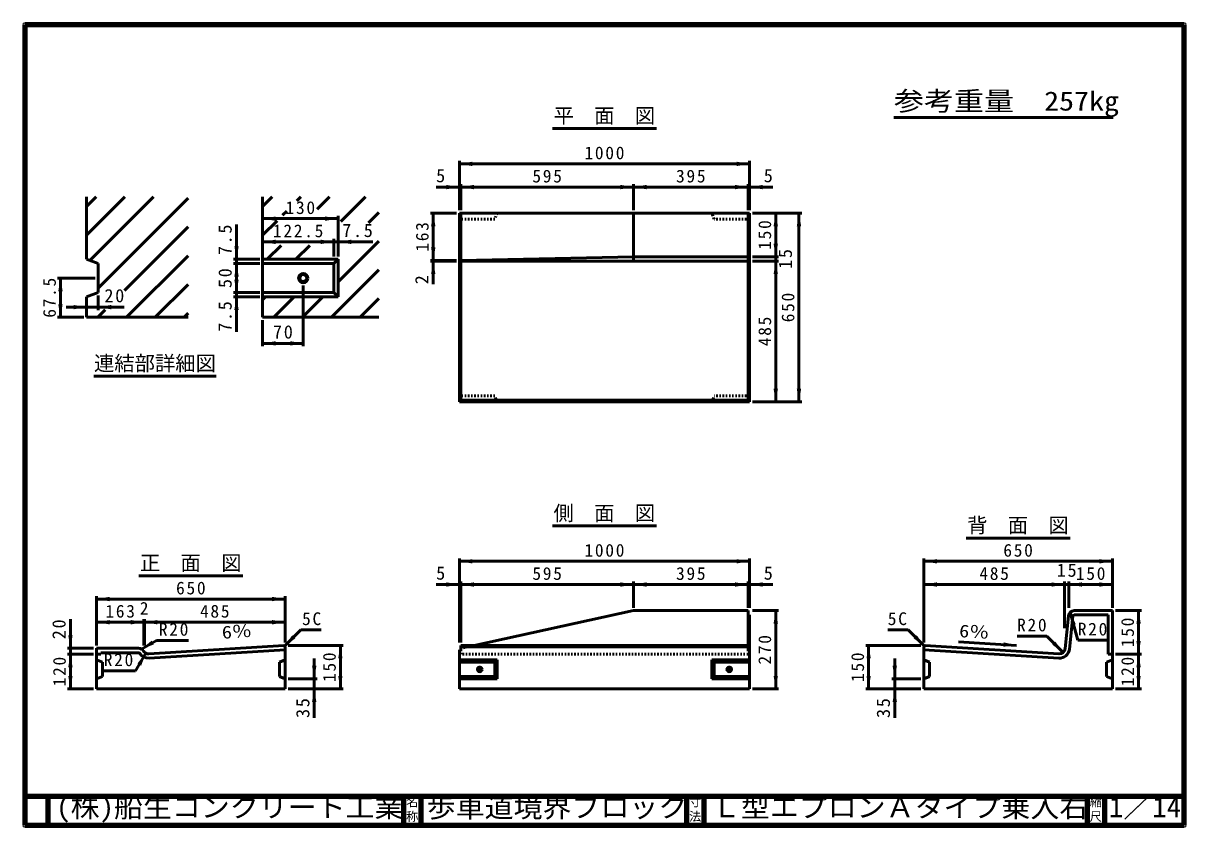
# Model space of a CAD drawing. Units: millimetres, scale not verified. Extents: x 100 to 4105, y 100 to 2870.
import ezdxf
from ezdxf.enums import TextEntityAlignment as Align

# ---------------------------------------------------------------- set-up
doc = ezdxf.new("R2010")
doc.units = ezdxf.units.MM
doc.header["$LTSCALE"] = 5
doc.linetypes.add('USER1', pattern=[2.2, 1, -1.2])
doc.layers.add('V-nasSTD', color=7, linetype='Continuous', lineweight=50)
doc.styles.add('ＭＳ ゴシック', font='')
doc.styles.get('ＭＳ ゴシック').set_extended_font_data('MS Gothic')

msp = doc.modelspace()

# ---------------------------------------------------------------- hatches: boundary and pattern name
at = {"layer": 'V-nasSTD'}
for points in [[(1647.5, 2392.621), (1602.5, 2385.121), (1647.5, 2377.621)], [(2557.5, 2377.621), (2602.5, 2385.121), (2557.5, 2392.621)], [(1557.5, 2297.621), (1602.5, 2305.121), (1557.5, 2312.621)], [(1652.5, 2312.621), (1607.5, 2305.121), (1652.5, 2297.621)], [(1652.5, 2312.621), (1607.5, 2305.121), (1652.5, 2297.621)], [(2157.5, 2297.621), (2202.5, 2305.121), (2157.5, 2312.621)], [(2247.5, 2312.621), (2202.5, 2305.121), (2247.5, 2297.621)], [(2552.5, 2297.621), (2597.5, 2305.121), (2552.5, 2312.621)], [(2647.5, 2297.621), (2602.5, 2305.121), (2647.5, 2312.621)], [(969.756, 2203.828), (924.756, 2196.328), (969.756, 2188.828)], [(1139.756, 2188.828), (1184.756, 2196.328), (1139.756, 2203.828)], [(1520, 2170.121), (1512.5, 2215.121), (1505, 2170.121)], [(2685, 2170.121), (2692.5, 2215.121), (2700, 2170.121)], [(2765, 2170.121), (2772.5, 2215.121), (2780, 2170.121)], [(969.756, 2123.828), (924.756, 2116.328), (969.756, 2108.828)], [(1124.756, 2108.828), (1169.756, 2116.328), (1124.756, 2123.828)], [(1229.756, 2123.828), (1184.756, 2116.328), (1229.756, 2108.828)], [(827.256, 2101.328), (834.756, 2056.328), (842.256, 2101.328)], [(1505, 2097.121), (1512.5, 2052.121), (1520, 2097.121)], [(2700, 2110.121), (2692.5, 2065.121), (2685, 2110.121)], [(1520, 2005.121), (1512.5, 2050.121), (1505, 2005.121)], [(2685, 2005.121), (2692.5, 2050.121), (2700, 2005.121)], [(842.256, 1996.328), (834.756, 2041.328), (827.256, 1996.328)], [(235.706, 1946.328), (228.206, 1991.328), (220.706, 1946.328)], [(827.256, 1986.328), (834.756, 1941.328), (842.256, 1986.328)], [(842.256, 1881.328), (834.756, 1926.328), (827.256, 1881.328)], [(220.706, 1901.328), (228.206, 1856.328), (235.706, 1901.328)], [(273.206, 1883.828), (318.206, 1891.328), (273.206, 1898.828)], [(403.206, 1898.828), (358.206, 1891.328), (403.206, 1883.828)], [(969.756, 1773.828), (924.756, 1766.328), (969.756, 1758.828)], [(1019.756, 1758.828), (1064.756, 1766.328), (1019.756, 1773.828)], [(2700, 1610.121), (2692.5, 1565.121), (2685, 1610.121)], [(2780, 1610.121), (2772.5, 1565.121), (2765, 1610.121)], [(1647.5, 1022.621), (1602.5, 1015.121), (1647.5, 1007.621)], [(2557.5, 1007.621), (2602.5, 1015.121), (2557.5, 1022.621)], [(3247.5, 1007.621), (3202.5, 1015.121), (3247.5, 1022.621)], [(3807.5, 1022.621), (3852.5, 1015.121), (3807.5, 1007.621)], [(1557.5, 927.621), (1602.5, 935.121), (1557.5, 942.621)], [(1652.5, 942.621), (1607.5, 935.121), (1652.5, 927.621)], [(1652.5, 942.621), (1607.5, 935.121), (1652.5, 927.621)], [(2157.5, 927.621), (2202.5, 935.121), (2157.5, 942.621)], [(2247.5, 942.621), (2202.5, 935.121), (2247.5, 927.621)], [(2552.5, 927.621), (2597.5, 935.121), (2552.5, 942.621)], [(2647.5, 927.621), (2602.5, 935.121), (2647.5, 942.621)], [(3247.5, 927.621), (3202.5, 935.121), (3247.5, 942.621)], [(3642.5, 942.621), (3687.5, 935.121), (3642.5, 927.621)], [(3747.5, 927.621), (3702.5, 935.121), (3747.5, 942.621)], [(3807.5, 942.621), (3852.5, 935.121), (3807.5, 927.621)], [(397.5, 892.621), (352.5, 885.121), (397.5, 877.621)], [(957.5, 877.621), (1002.5, 885.121), (957.5, 892.621)], [(2685, 800.121), (2692.5, 845.121), (2700, 800.121)], [(3935, 800.121), (3942.5, 845.121), (3950, 800.121)], [(397.5, 812.621), (352.5, 805.121), (397.5, 797.621)], [(470.5, 797.621), (515.5, 805.121), (470.5, 812.621)], [(562.5, 812.621), (517.5, 805.121), (562.5, 797.621)], [(957.5, 797.621), (1002.5, 805.121), (957.5, 812.621)], [(3726.071, 798.424), (3707.18, 839.95), (3711.582, 794.542)], [(270, 760.121), (262.5, 715.121), (255, 760.121)], [(542.39, 741.568), (507.169, 712.573), (549.89, 728.577)], [(1026.517, 759.744), (1000, 722.621), (1037.123, 749.137)], [(1200, 680.121), (1192.5, 725.121), (1185, 680.121)], [(3005, 680.121), (3012.5, 725.121), (3020, 680.121)], [(3178.483, 759.744), (3205, 722.621), (3167.877, 749.137)], [(3477.666, 735.736), (3522.111, 725.444), (3476.73, 720.765)], [(3655.951, 738.166), (3682.467, 701.043), (3645.344, 727.56)], [(3950, 740.121), (3942.5, 695.121), (3935, 740.121)], [(270, 650.121), (262.5, 695.121), (255, 650.121)], [(506.273, 655.565), (522.278, 698.286), (493.283, 663.065)], [(3935, 650.121), (3942.5, 695.121), (3950, 650.121)], [(1095, 655.121), (1102.5, 610.121), (1110, 655.121)], [(3110, 655.121), (3102.5, 610.121), (3095, 655.121)], [(255, 620.121), (262.5, 575.121), (270, 620.121)], [(1185, 620.121), (1192.5, 575.121), (1200, 620.121)], [(2700, 620.121), (2692.5, 575.121), (2685, 620.121)], [(3020, 620.121), (3012.5, 575.121), (3005, 620.121)], [(3950, 620.121), (3942.5, 575.121), (3935, 620.121)], [(1110, 530.121), (1102.5, 575.121), (1095, 530.121)], [(3095, 530.121), (3102.5, 575.121), (3110, 530.121)]]:
    msp.add_hatch(color=256, dxfattribs=at).paths.add_polyline_path(points)

# ---------------------------------------------------------------- linework, layer by layer
at = {"layer": 'V-nasSTD', "lineweight": 100}
for p, q in [((105, 2865), (105, 105)), ((4100, 2865), (105, 2865)), ((4100, 105), (4100, 2865)), ((105, 205), (4100, 205)), ((185, 205), (185, 105)), ((1410, 205), (1410, 105)), ((1470, 205), (1470, 105)), ((2385, 205), (2385, 105)), ((2445, 205), (2445, 105)), ((3765, 205), (3765, 105)), ((3825, 205), (3825, 105)), ((105, 105), (4100, 105))]:
    msp.add_line(p, q, dxfattribs=at)
at = {"layer": 'V-nasSTD'}
for p, q in [((3855, 2544.806), (3099.5, 2544.806)), ((1923, 2506.887), (2282, 2506.887)), ((1602.5, 2395.121), (1602.5, 2225.121)), ((1602.5, 2385.121), (2602.5, 2385.121)), ((2602.5, 2395.121), (2602.5, 2225.121)), ((1602.5, 2305.121), (1522.5, 2305.121)), ((1602.5, 2305.121), (1607.5, 2305.121)), ((1607.5, 2315.121), (1607.5, 2225.121)), ((1607.5, 2305.121), (2202.5, 2305.121)), ((2202.5, 2315.121), (2202.5, 2225.121)), ((2202.5, 2305.121), (2597.5, 2305.121)), ((2597.5, 2315.121), (2597.5, 2225.121)), ((2602.5, 2305.121), (2597.5, 2305.121)), ((2602.5, 2305.121), (2682.5, 2305.121)), ((318.206, 2271.328), (318.206, 2056.328)), ((318.206, 2238.604), (350.929, 2271.328)), ((318.206, 2139.609), (449.924, 2271.328)), ((329.634, 2052.042), (548.919, 2271.328)), ((358.206, 1956.619), (668.206, 2266.619)), ((924.756, 2271.328), (924.756, 1856.328)), ((924.756, 2238.604), (957.48, 2271.328)), ((1056.475, 2271.328), (1042.727, 2257.58)), ((1155.469, 2271.328), (1113.043, 2228.901)), ((1194.612, 2186.475), (1279.464, 2271.328)), ((993.546, 2208.399), (1007.688, 2222.541)), ((1184.756, 2206.328), (1184.756, 2066.328)), ((1289.296, 2182.373), (1324.756, 2217.624)), ((1502.5, 2215.121), (1592.5, 2215.121)), ((1512.5, 2215.121), (1512.5, 2052.121)), ((1602.5, 1565.121), (1602.5, 2215.121)), ((1602.5, 2215.121), (2602.5, 2215.121)), ((1607.5, 2215.121), (1607.5, 1565.121)), ((2202.5, 2215.121), (2202.5, 2050.121)), ((2597.5, 2215.121), (2597.5, 1565.121)), ((2602.5, 2215.121), (2602.5, 1565.121)), ((2782.5, 2215.121), (2612.5, 2215.121)), ((2692.5, 2215.121), (2692.5, 2065.121)), ((2772.5, 2215.121), (2772.5, 1565.121)), ((449.102, 1948.521), (668.206, 2167.624)), ((834.756, 2176.328), (834.756, 2056.328)), ((924.756, 2196.328), (1184.756, 2196.328)), ((924.756, 2139.609), (974.403, 2189.257)), ((1169.756, 2126.328), (1169.756, 2066.328)), ((924.756, 2116.328), (1169.756, 2116.328)), ((940.469, 2056.328), (988.398, 2104.257)), ((1039.464, 2056.328), (1087.393, 2104.257)), ((1169.756, 2116.328), (1184.756, 2116.328)), ((1184.756, 1978.629), (1324.756, 2118.629)), ((1184.756, 2116.328), (1304.756, 2116.328)), ((318.206, 2056.328), (358.206, 2041.328)), ((455.904, 1856.328), (668.206, 2068.629)), ((824.756, 2056.328), (914.756, 2056.328)), ((834.756, 2056.328), (834.756, 2041.328)), ((924.756, 2056.328), (1184.756, 2056.328)), ((924.756, 1926.328), (924.756, 2056.328)), ((1184.756, 2056.328), (1169.756, 2041.328)), ((1184.756, 2056.328), (1184.756, 1926.328)), ((1502.5, 2052.121), (1592.5, 2052.121)), ((1502.5, 2050.121), (1592.5, 2050.121)), ((1512.5, 2050.121), (1512.5, 2052.121)), ((1512.5, 2050.121), (1512.5, 1970.121)), ((1602.5, 2050.121), (2602.5, 2050.121)), ((2202.5, 2065.121), (1607.5, 2052.121)), ((2602.5, 2065.121), (2202.5, 2065.121)), ((2702.5, 2065.121), (2612.5, 2065.121)), ((2702.5, 2050.121), (2612.5, 2050.121)), ((2692.5, 2050.121), (2692.5, 2065.121)), ((2692.5, 1565.121), (2692.5, 2050.121)), ((358.206, 2041.328), (358.206, 1941.328)), ((824.756, 2041.328), (914.756, 2041.328)), ((834.756, 1941.328), (834.756, 2041.328)), ((924.756, 2041.328), (1169.756, 2041.328)), ((1161.449, 1856.328), (1324.756, 2019.634)), ((1169.756, 2041.328), (1169.756, 1941.328)), ((348.206, 1991.328), (218.206, 1991.328)), ((228.206, 1991.328), (228.206, 1856.328)), ((554.899, 1856.328), (668.206, 1969.634)), ((1064.756, 1965.328), (1064.756, 1756.328)), ((358.206, 1941.328), (318.206, 1926.328)), ((318.206, 1926.328), (318.206, 1856.328)), ((358.206, 1931.328), (358.206, 1881.328)), ((824.756, 1941.328), (914.756, 1941.328)), ((824.756, 1926.328), (914.756, 1926.328)), ((834.756, 1941.328), (834.756, 1926.328)), ((834.756, 1926.328), (834.756, 1806.328)), ((924.756, 1941.328), (1169.756, 1941.328)), ((1184.756, 1926.328), (924.756, 1926.328)), ((924.756, 1916.619), (934.464, 1926.328)), ((963.459, 1856.328), (1033.459, 1926.328)), ((1062.454, 1856.328), (1132.454, 1926.328)), ((1169.756, 1941.328), (1184.756, 1926.328)), ((248.206, 1891.328), (318.206, 1891.328)), ((318.206, 1891.328), (358.206, 1891.328)), ((358.206, 1891.328), (448.206, 1891.328)), ((1260.444, 1856.328), (1324.756, 1920.639)), ((308.206, 1856.328), (218.206, 1856.328)), ((668.206, 1856.328), (318.206, 1856.328)), ((356.909, 1856.328), (382.098, 1881.516)), ((653.894, 1856.328), (668.206, 1870.639)), ((924.756, 1856.328), (1324.756, 1856.328)), ((924.756, 1756.328), (924.756, 1846.328)), ((924.756, 1766.328), (1064.756, 1766.328)), ((343.733, 1653.426), (764.993, 1653.426)), ((2602.5, 1565.121), (1602.5, 1565.121)), ((1607.5, 1570.121), (2597.5, 1570.121)), ((2782.5, 1565.121), (2612.5, 1565.121)), ((1923, 1136.887), (2282, 1136.887)), ((3707, 1095.121), (3348, 1095.121)), ((1602.5, 1025.121), (1602.5, 735.121)), ((1602.5, 1015.121), (2602.5, 1015.121)), ((2602.5, 1025.121), (2602.5, 855.121)), ((3202.5, 1025.121), (3202.5, 735.121)), ((3852.5, 1015.121), (3202.5, 1015.121)), ((3852.5, 1025.121), (3852.5, 855.121)), ((498, 965.121), (857, 965.121)), ((1602.5, 935.121), (1522.5, 935.121)), ((1602.5, 935.121), (1607.5, 935.121)), ((1607.5, 945.121), (1607.5, 735.121)), ((1607.5, 935.121), (2202.5, 935.121)), ((2202.5, 945.121), (2202.5, 855.121)), ((2202.5, 935.121), (2597.5, 935.121)), ((2597.5, 945.121), (2597.5, 855.121)), ((2602.5, 935.121), (2597.5, 935.121)), ((2602.5, 935.121), (2682.5, 935.121)), ((3687.5, 935.121), (3202.5, 935.121)), ((3687.5, 945.121), (3687.5, 785.121)), ((3702.5, 935.121), (3687.5, 935.121)), ((3702.5, 945.121), (3702.5, 855.121)), ((3852.5, 935.121), (3702.5, 935.121)), ((352.5, 895.121), (352.5, 725.121)), ((352.5, 885.121), (1002.5, 885.121)), ((1002.5, 895.121), (1002.5, 735.121)), ((2202.5, 845.121), (1653.269, 725.121)), ((2202.5, 845.121), (2597.5, 845.121)), ((2597.5, 845.121), (2597.5, 710.404)), ((2702.5, 845.121), (2612.5, 845.121)), ((2692.5, 845.121), (2692.5, 575.121)), ((3720.6, 845.121), (3852.5, 845.121)), ((3852.5, 845.121), (3852.5, 575.121)), ((3862.5, 845.121), (3952.5, 845.121)), ((3942.5, 845.121), (3942.5, 695.121)), ((262.5, 715.121), (262.5, 815.121)), ((352.5, 805.121), (515.5, 805.121)), ((515.5, 815.121), (515.5, 725.121)), ((515.5, 805.121), (517.5, 805.121)), ((517.5, 815.121), (517.5, 725.121)), ((517.5, 805.121), (1002.5, 805.121)), ((2597.5, 830.121), (2602.5, 830.121)), ((2602.5, 830.121), (2602.5, 575.121)), ((3700.699, 827.111), (3689.417, 714.294)), ((3715.625, 825.618), (3704.343, 712.801)), ((3707.18, 839.95), (3733.062, 743.357)), ((3720.6, 830.121), (3837.5, 830.121)), ((3837.5, 830.121), (3837.5, 695.121)), ((1000, 722.621), (1056.569, 779.189)), ((1056.569, 779.189), (1126.569, 779.189)), ((3148.431, 779.189), (3078.431, 779.189)), ((3205, 722.621), (3148.431, 779.189)), ((507.169, 712.573), (559.131, 742.573)), ((532.745, 696.074), (997.5, 725.121)), ((669.131, 742.573), (559.131, 742.573)), ((997.5, 725.121), (1002.5, 720.121)), ((1012.5, 725.121), (1202.5, 725.121)), ((1192.5, 725.121), (1192.5, 575.121)), ((1607.5, 725.121), (2602.5, 725.121)), ((1607.5, 725.121), (1607.5, 710.404)), ((3192.5, 725.121), (3002.5, 725.121)), ((3012.5, 725.121), (3012.5, 575.121)), ((3207.5, 725.121), (3202.5, 720.121)), ((3668.269, 696.323), (3207.5, 725.121)), ((3522.111, 725.444), (3322.5, 737.919)), ((3625.899, 757.612), (3523.899, 757.612)), ((3682.467, 701.043), (3625.899, 757.612)), ((3835.062, 743.357), (3733.062, 743.357)), ((342.5, 715.121), (252.5, 715.121)), ((342.5, 695.121), (252.5, 695.121)), ((262.5, 715.121), (262.5, 695.121)), ((262.5, 695.121), (262.5, 575.121)), ((352.5, 575.121), (352.5, 715.121)), ((352.5, 715.121), (497.4, 715.121)), ((367.5, 695.121), (352.5, 695.121)), ((367.5, 695.121), (367.5, 700.121)), ((367.5, 700.121), (497.4, 700.121)), ((522.278, 698.286), (487.278, 637.665)), ((533.681, 681.103), (1002.5, 710.404)), ((1002.5, 720.121), (1002.5, 575.121)), ((1602.5, 575.121), (1602.5, 710.404)), ((1602.5, 710.404), (1607.5, 710.404)), ((1607.5, 720.121), (2602.5, 720.121)), ((2597.5, 710.404), (2602.5, 710.404)), ((3202.5, 575.121), (3202.5, 720.121)), ((3667.333, 681.352), (3202.5, 710.404)), ((3837.5, 695.121), (3852.5, 695.121)), ((3862.5, 695.121), (3952.5, 695.121)), ((3942.5, 695.121), (3942.5, 575.121)), ((352.5, 675.121), (372.5, 667.621)), ((372.5, 667.621), (372.5, 617.621)), ((1002.5, 675.121), (982.5, 667.621)), ((982.5, 667.621), (982.5, 617.621)), ((1102.5, 680.121), (1102.5, 610.121)), ((1602.5, 675.121), (1732.5, 675.121)), ((1602.5, 667.621), (1725, 667.621)), ((1725, 667.621), (1732.5, 675.121)), ((1725, 617.621), (1725, 667.621)), ((1732.5, 675.121), (1732.5, 610.121)), ((2602.5, 675.121), (2472.5, 675.121)), ((2472.5, 675.121), (2472.5, 610.121)), ((2480, 667.621), (2472.5, 675.121)), ((2602.5, 667.621), (2480, 667.621)), ((2480, 617.621), (2480, 667.621)), ((3102.5, 680.121), (3102.5, 610.121)), ((3202.5, 675.121), (3222.5, 667.621)), ((3222.5, 667.621), (3222.5, 617.621)), ((3852.5, 675.121), (3832.5, 667.621)), ((3832.5, 667.621), (3832.5, 617.621)), ((372.5, 617.621), (352.5, 610.121)), ((487.278, 637.665), (377.278, 637.665)), ((982.5, 617.621), (1002.5, 610.121)), ((1012.5, 610.121), (1112.5, 610.121)), ((1102.5, 610.121), (1102.5, 575.121)), ((1602.5, 617.621), (1725, 617.621)), ((1602.5, 610.121), (1732.5, 610.121)), ((1725, 617.621), (1732.5, 610.121)), ((2480, 617.621), (2472.5, 610.121)), ((2602.5, 610.121), (2472.5, 610.121)), ((2602.5, 617.621), (2480, 617.621)), ((3192.5, 610.121), (3092.5, 610.121)), ((3102.5, 610.121), (3102.5, 575.121)), ((3202.5, 610.121), (3222.5, 617.621)), ((3852.5, 610.121), (3832.5, 617.621)), ((342.5, 575.121), (252.5, 575.121)), ((1002.5, 575.121), (352.5, 575.121)), ((1012.5, 575.121), (1202.5, 575.121)), ((1102.5, 575.121), (1102.5, 475.121)), ((2602.5, 575.121), (1602.5, 575.121)), ((2702.5, 575.121), (2612.5, 575.121)), ((3192.5, 575.121), (3002.5, 575.121)), ((3102.5, 575.121), (3102.5, 475.121)), ((3852.5, 575.121), (3202.5, 575.121)), ((3862.5, 575.121), (3952.5, 575.121))]:
    msp.add_line(p, q, dxfattribs=at)
at = {"layer": 'V-nasSTD', "linetype": 'USER1'}
for p, q in [((1732.5, 2215.121), (1725, 2195.121)), ((2480, 2195.121), (2472.5, 2215.121)), ((1725, 2195.121), (1602.5, 2195.121)), ((2602.5, 2195.121), (2480, 2195.121)), ((1725, 1585.121), (1602.5, 1585.121)), ((1732.5, 1565.121), (1725, 1585.121)), ((2472.5, 1565.121), (2480, 1585.121)), ((2602.5, 1585.121), (2480, 1585.121)), ((1653.269, 725.121), (1607.5, 715.121)), ((1602.5, 695.121), (2602.5, 695.121)), ((1607.5, 710.404), (1607.5, 695.121)), ((2597.5, 710.404), (2597.5, 695.121))]:
    msp.add_line(p, q, dxfattribs=at)
at = {"layer": 'V-nasSTD', "lineweight": 13}
msp.add_lwpolyline([(100, 100), (100, 2870), (4105, 2870), (4105, 100)], close=True, dxfattribs=at)
at = {"layer": 'V-nasSTD'}
for centre, radius in [((1064.756, 1991.328), 16), ((1064.756, 1991.328), 12), ((1672.5, 642.621), 8), ((1672.5, 642.621), 6), ((2532.5, 642.621), 8), ((2532.5, 642.621), 6)]:
    msp.add_circle(centre, radius, dxfattribs=at)
for centre, radius, start, end in [((3720.6, 825.121), 20, 90, 174.28941), ((3720.6, 825.121), 5, 90, 174.28941), ((497.4, 695.121), 20, 31.52337, 90), ((497.4, 695.121), 5, 31.52338, 90), ((531.497, 716.035), 35, 211.52338, 273.57633), ((531.497, 716.035), 20, 211.52338, 273.57633), ((3669.517, 716.284), 35, 266.42367, 354.28941), ((3669.517, 716.284), 20, 266.42367, 354.28941)]:
    msp.add_arc(centre, radius, start, end, dxfattribs=at)

# ---------------------------------------------------------------- texts
at = {"layer": 'V-nasSTD', "style": 'ＭＳ ゴシック'}
for s, height, width, p in [('参考重量\u3000257kg', 65.98, 1.15, (3099.5, 2634.806)), ('(株)船生コンクリート工業', 69.65, 1.05, (213.279, 202.55)), ('歩車道境界ブロック', 69.65, 1.05, (1490, 202.47)), ('Ｌ型エプロンＡタイプ乗入右', 69.65, 1.05, (2472.5, 202.508)), ('1／14', 69.65, 1.05, (3840, 202.582))]:
    msp.add_text(s, height=height, dxfattribs=dict(at, width=width)).set_placement(p, align=Align.TOP_LEFT)
for s, height, p in [('平\u3000面\u3000図', 51.32, (1927, 2576.887)), ('5', 45.82, (1522.5, 2367.621)), ('5', 45.82, (2651.25, 2367.621)), ('連結部詳細図', 51.32, (343.733, 1723.426)), ('側\u3000面\u3000図', 51.32, (1927, 1206.887)), ('背\u3000面\u3000図', 51.32, (3351.992, 1165.121)), ('正\u3000面\u3000図', 51.32, (502, 1035.121)), ('5', 45.82, (1522.5, 997.621)), ('5', 45.82, (2651.25, 997.621)), ('2', 43.99, (501.5, 875.121)), ('名', 30.79, (1418.982, 200.999)), ('寸', 30.79, (2393.982, 200.999)), ('縮', 30.79, (3773.982, 200.999)), ('称', 30.79, (1418.976, 151.01)), ('法', 30.79, (2393.976, 151.01)), ('尺', 30.79, (3773.976, 151.01))]:
    msp.add_text(s, height=height, dxfattribs=at).set_placement(p, align=Align.TOP_LEFT)
msp.add_text('2', height=45.82, rotation=90, dxfattribs=at).set_placement((1450, 1970.121), align=Align.TOP_LEFT)
at = {"layer": 'V-nasSTD', "style": 'ＭＳ ゴシック', "width": 1.15}
for rotation, p in [(3.576, (782.944, 791.814)), (356.424, (3326.243, 797.803))]:
    msp.add_text('6％', height=43.99, rotation=rotation, dxfattribs=at).set_placement(p, align=Align.TOP_LEFT)
at = {"layer": 'V-nasSTD', "attachment_point": 1, "style": 'ＭＳ ゴシック'}
for s, insert, char_height in [('\\T1.2;1000', (2033.5, 2445.121), 43.99), ('\\T1.2;595', (1854, 2365.121), 43.99), ('\\T1.2;395', (2349, 2365.121), 43.99), ('\\T1.2;130', (1003.756, 2256.328), 43.99), ('\\T1.2;122.5', (960.256, 2176.328), 43.99), ('\\T1.19;7.5', (1199.006, 2178.828), 45.82), ('\\T1.19;20', (379.706, 1953.828), 45.82), ('\\T1.19;70', (960.506, 1828.828), 45.82), ('\\T1.2;1000', (2033.5, 1075.121), 43.99), ('\\T1.2;650', (3476.5, 1075.121), 43.99), ('\\T1.19;15', (3660.75, 1007.621), 45.82), ('\\T1.2;595', (1854, 995.121), 43.99), ('\\T1.2;395', (2349, 995.121), 43.99), ('\\T1.2;485', (3394, 995.121), 43.99), ('\\T1.2;150', (3726.5, 995.121), 43.99), ('\\T1.2;650', (626.5, 945.121), 43.99), ('\\T1.2;163', (383, 865.121), 43.99), ('\\T1.2;485', (709, 865.121), 43.99), ('\\T1.2;R20', (567.131, 802.573), 43.99), ('\\T1.2;5C', (1060.569, 839.189), 43.99), ('\\T1.2;5C', (3078.431, 839.189), 43.99), ('\\T1.2;R20', (3523.899, 817.612), 43.99), ('\\T1.2;R20', (3733.062, 803.357), 43.99), ('\\T1.2;R20', (377.278, 697.665), 43.99)]:
    msp.add_mtext(s, dxfattribs=dict(at, insert=insert, char_height=char_height))
at = {"layer": 'V-nasSTD', "attachment_point": 1, "rotation": 90, "style": 'ＭＳ ゴシック'}
for s, insert, char_height in [('\\T1.19;7.5', (772.256, 2070.578), 45.82), ('\\T1.2;163', (1452.5, 2082.621), 43.99), ('\\T1.2;150', (2632.5, 2089.121), 43.99), ('\\T1.19;15', (2702.5, 2023.371), 45.82), ('\\T1.19;50', (772.256, 1957.078), 45.82), ('\\T1.2;67.5', (168.206, 1854.828), 43.99), ('\\T1.2;650', (2712.5, 1839.121), 43.99), ('\\T1.19;7.5', (772.256, 1806.328), 45.82), ('\\T1.2;485', (2632.5, 1756.621), 43.99), ('\\T1.19;20', (200, 746.621), 45.82), ('\\T1.2;150', (3882.5, 719.121), 43.99), ('\\T1.2;270', (2632.5, 659.121), 43.99), ('\\T1.2;120', (202.5, 584.121), 43.99), ('\\T1.2;150', (1132.5, 599.121), 43.99), ('\\T1.2;150', (2952.5, 599.121), 43.99), ('\\T1.2;120', (3882.5, 584.121), 43.99), ('\\T1.19;35', (1040, 475.121), 45.82), ('\\T1.19;35', (3040, 475.121), 45.82)]:
    msp.add_mtext(s, dxfattribs=dict(at, insert=insert, char_height=char_height))

doc.saveas('drawing.dxf')
